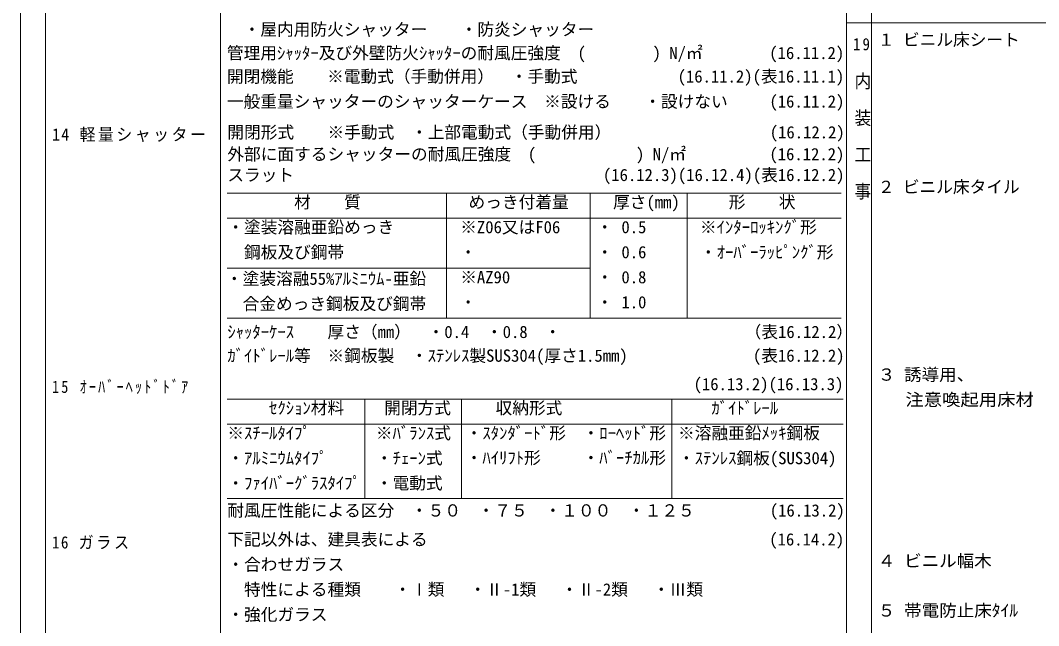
# Model space of a CAD drawing. Units: millimetres on the paper. Extents: x -398 to 394, y -286 to 284.
# Drawn here: x -398.2 to -154.2, y -138.2 to 6.9 of the extents above; entities that cross this region are included whole.
import ezdxf
from ezdxf.enums import TextEntityAlignment as Align

# ---------------------------------------------------------------- set-up
doc = ezdxf.new("R2010")
doc.units = ezdxf.units.MM
doc.layers.add('0-1', color=4, linetype='Continuous', lineweight=9)
doc.layers.add('0-F_ﾀｲﾄﾙ', color=5, linetype='Continuous', lineweight=9)
doc.layers.add('0-2_文字', color=7, linetype='Continuous')
doc.styles.add('@ＭＳ ゴシック', font='')
doc.styles.add('ＭＳ ゴシック', font='')
doc.styles.get('@ＭＳ ゴシック').set_extended_font_data('@MS Gothic')
doc.styles.get('ＭＳ ゴシック').set_extended_font_data('MS Gothic')

msp = doc.modelspace()

# ---------------------------------------------------------------- linework, layer by layer
at = {"layer": '0-1'}
for p, q in [((-392.185, -263.15), (-392.185, 284.35)), ((-350.192, -263.15), (-350.192, 284.35)), ((-200.186, 284.35), (-200.186, -263.15)), ((-194.186, 284.35), (-194.186, -263.15)), ((-200.186, 6.277), (-2.186, 6.277)), ((-348.591, -34.498), (-201.509, -34.498)), ((-296.091, -34.498), (-296.091, -64.498)), ((-261.648, -34.498), (-261.648, -64.498)), ((-238.392, -34.498), (-238.392, -64.498)), ((-348.591, -40.498), (-201.509, -40.498)), ((-348.591, -52.498), (-261.648, -52.498)), ((-348.591, -64.498), (-201.509, -64.498)), ((-348.591, -83.854), (-200.988, -83.854)), ((-315.627, -83.854), (-315.627, -107.708)), ((-292.498, -83.854), (-292.498, -107.708)), ((-242.091, -83.854), (-242.091, -107.708)), ((-348.591, -89.854), (-200.988, -89.854)), ((-348.591, -107.708), (-200.988, -107.708))]:
    msp.add_line(p, q, dxfattribs=at)
at = {"layer": '0-F_ﾀｲﾄﾙ', "color": 7}
msp.add_lwpolyline([(-398.185, -285.565), (-398.185, 284.35), (393.814, 284.35), (393.814, -285.565)], dxfattribs=at)

# ---------------------------------------------------------------- texts
at = {"layer": '0-2_文字', "style": 'ＭＳ ゴシック'}
for s, p in [('\u3000・屋内用防火シャッター\u3000\u3000・防炎シャッター', (-348.69, 2.392)), ('１ ビニル床シート', (-192.686, -0.076)), ('管理用ｼｬｯﾀｰ及び外壁防火ｼｬｯﾀｰの耐風圧強度\u3000(\u3000\u3000\u3000\u3000) N/㎡\u3000      (16.11.2)', (-348.69, -3.262)), ('開閉機能\u3000\u3000※電動式（手動併用）\u3000・手動式\u3000\u3000\u3000\u3000\u3000  (16.11.2)(表16.11.1)', (-348.69, -8.882)), ('一般重量シャッターのシャッターケース\u3000※設ける\u3000\u3000・設けない  \u3000 (16.11.2)', (-348.69, -14.882)), ('開閉形式\u3000\u3000※手動式\u3000・上部電動式（手動併用）       \u3000\u3000\u3000\u3000\u3000\u3000(16.12.2)', (-348.591, -22.265)), ('外部に面するシャッターの耐風圧強度  (            ) N/㎡   \u3000\u3000 \u3000(16.12.2)', (-348.591, -27.505)), ('スラット\u3000\u3000\u3000\u3000\u3000\u3000\u3000\u3000\u3000\u3000\u3000\u3000\u3000\u3000\u3000\u3000\u3000\u3000 (16.12.3)(16.12.4)(表16.12.2)', (-348.591, -32.492)), ('２ ビニル床タイル', (-192.707, -35.345)), ('\u3000材\u3000\u3000質', (-336.591, -38.998)), (' めっき付着量', (-292.783, -38.998)), ('\u3000厚さ(mm)', (-260.148, -38.998)), ('形\u3000\u3000状', (-228.44, -38.989)), ('・塗装溶融亜鉛めっき\u3000\u3000', (-348.591, -44.998)), ('※Z06又はF06', (-292.783, -44.998)), ('・ 0.5', (-260.148, -44.998)), ('※ｲﾝﾀｰﾛｯｷﾝｸﾞ形', (-235.335, -44.998)), ('\u3000鋼板及び鋼帯', (-348.591, -50.998)), ('・ 0.6', (-260.148, -50.998)), ('・ｵｰﾊﾞｰﾗｯﾋﾟﾝｸﾞ形', (-235.335, -50.998)), ('・塗装溶融55%ｱﾙﾐﾆｳﾑ-亜鉛', (-348.928, -57.355)), ('※AZ90', (-292.783, -56.998)), ('・ 0.8', (-260.148, -56.998)), ('\u3000合金めっき鋼板及び鋼帯', (-348.928, -63.355)), ('・ 1.0', (-260.148, -62.998)), ('ｼｬｯﾀｰｹｰｽ\u3000\u3000厚さ（mm）\u3000・0.4\u3000・0.8\u3000・\u3000 \u3000 \u3000\u3000\u3000\u3000\u3000\u3000\u3000\u3000（表16.12.2）', (-348.591, -70.112)), ('ｶﾞｲﾄﾞﾚｰﾙ等\u3000※鋼板製\u3000・ｽﾃﾝﾚｽ製SUS304(厚さ1.5mm) \u3000\u3000\u3000\u3000\u3000\u3000\u3000(表16.12.2)', (-348.591, -75.797)), ('                                                        (16.13.2)(16.13.3)', (-348.591, -82.619)), ('\u3000\u3000 ｾｸｼｮﾝ材料', (-348.591, -88.354)), (' 開閉方式', (-312.993, -88.354)), ('\u3000収納形式', (-288.317, -88.354)), ('\u3000\u3000ｶﾞｲﾄﾞﾚｰﾙ', (-240.591, -88.354)), ('※ｽﾁｰﾙﾀｲﾌﾟ', (-348.591, -94.354)), ('※ﾊﾞﾗﾝｽ式', (-312.993, -94.354)), ('・ｽﾀﾝﾀﾞｰﾄﾞ形\u3000・ﾛｰﾍｯﾄﾞ形', (-291.469, -94.354)), ('※溶融亜鉛ﾒｯｷ鋼板', (-240.591, -94.354)), ('・ｱﾙﾐﾆｳﾑﾀｲﾌﾟ', (-348.591, -100.354)), ('・ﾁｪｰﾝ式', (-312.993, -100.354)), ('・ﾊｲﾘﾌﾄ形\u3000\u3000 ・ﾊﾞｰﾁｶﾙ形', (-291.469, -100.276)), ('・ｽﾃﾝﾚｽ鋼板(SUS304)', (-240.591, -100.354)), ('・ﾌｧｲﾊﾞｰｸﾞﾗｽﾀｲﾌﾟ', (-348.591, -106.354)), ('・電動式', (-312.993, -106.354)), ('耐風圧性能による区分\u3000・５０\u3000・７５\u3000・１００\u3000・１２５  \u3000  \u3000 (16.13.2)', (-348.591, -112.899)), ('下記以外は、建具表による\u3000\u3000                               \u3000\u3000\u3000(16.14.2)', (-348.591, -119.839)), ('・合わせガラス', (-348.591, -125.839)), ('\u3000特性による種類\u3000\u3000・Ⅰ類\u3000 ・Ⅱ-1類\u3000 ・Ⅱ-2類\u3000 ・Ⅲ類', (-348.591, -131.839)), ('・強化ガラス', (-348.591, -137.839))]:
    msp.add_text(s, height=2.933, dxfattribs=at).set_placement(p, align=Align.BOTTOM_LEFT)
at = {"layer": '0-2_文字', "style": '@ＭＳ ゴシック', "width": 1.1}
msp.add_text('\u3000内\u3000装\u3000工\u3000事', height=2.933, rotation=270, dxfattribs=at).set_placement((-198.686, -1.009), align=Align.BOTTOM_LEFT)
at = {"layer": '0-2_文字', "style": 'ＭＳ ゴシック'}
for s, width, p in [('・', 0.95, (-292.783, -50.998)), ('・', 0.95, (-292.783, -62.998)), ('３ 誘導用、', 1.05, (-192.707, -80.345)), ('\u3000 注意喚起用床材', 1.1, (-192.707, -86.345)), ('４ ビニル幅木', 1.05, (-192.707, -124.98)), ('５ 帯電防止床ﾀｲﾙ', 1.05, (-192.707, -136.878))]:
    msp.add_text(s, height=2.933, dxfattribs=dict(at, width=width)).set_placement(p, align=Align.BOTTOM_LEFT)
at = {"layer": '0-2_文字', "char_height": 2.933, "attachment_point": 7, "style": 'ＭＳ ゴシック'}
for s, insert in [('\\T1.28;\\W0.9;19', (-198.686, -0.318)), ('\\T1.16;\\W0.95;14\\~軽量シャッター', (-390.591, -22.265)), ('\\T1.3;\\W0.85;15\\~ｵｰﾊﾞｰﾍｯﾄﾞﾄﾞｱ', (-390.591, -82.619)), ('\\T1.18;\\W0.9;16\\~ガラス', (-390.591, -119.839))]:
    msp.add_mtext(s, dxfattribs=dict(at, insert=insert))

doc.saveas('drawing.dxf')
